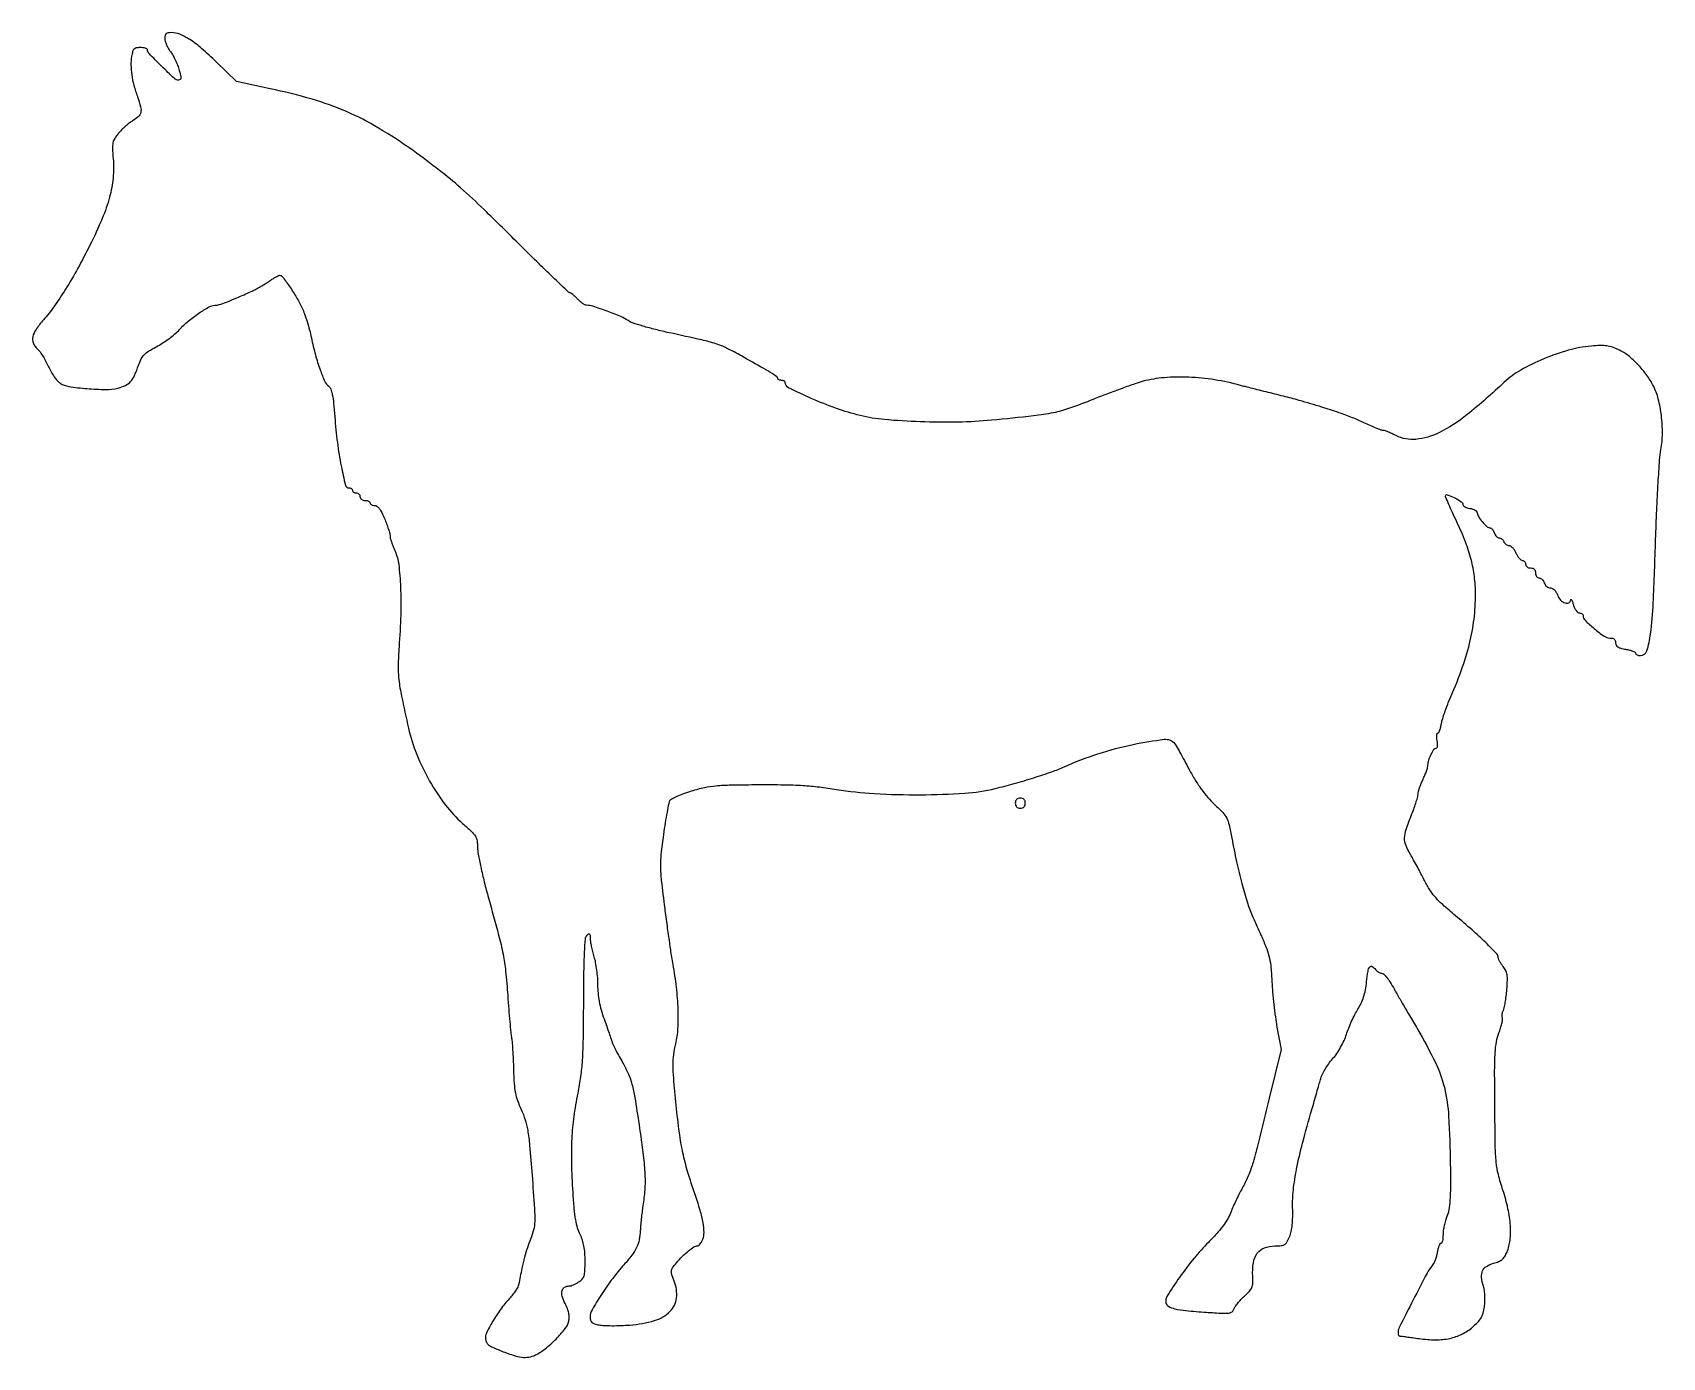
# Model space of a CAD drawing. Extents: x 0 to 652, y 0 to 530.
import ezdxf

# ---------------------------------------------------------------- set-up
doc = ezdxf.new("R2010")
doc.units = 0

msp = doc.modelspace()

# ---------------------------------------------------------------- linework, layer by layer
for points in [[(53, 527.634859, 0.067708), (53.149364, 526.536922, 0.031462), (53.620852, 525.175192, 0.030452), (54.304531, 523.785189, 0.037148), (55.113539, 522.582788, -0.036813), (56.019367, 521.238427, -0.017174), (56.999448, 519.378565, -0.016909), (57.898694, 517.34761, -0.022673), (58.565708, 515.447929, -0.008168), (59.281067, 512.922172, -0.072682), (59.412809, 511.777148, -0.232312), (59.119702, 511.223747, -0.158095), (58.429751, 511, -0.190529), (56.806079, 511.642018, -0.006218), (51.665695, 516.582047, -0.006142), (46.644248, 521.652409, -0.194464), (46, 523.246239, 0.2893), (45.816005, 523.537625, 0.046896), (45.157185, 523.778583, 0.039436), (44.230347, 523.945396, 0.024816), (43.130842, 524, 0.043471), (41.546063, 523.861956, 0.156429), (40.659104, 523.395543, 0.128871), (40.111734, 522.439557, 0.025707), (39.693713, 520.5, 0.042991), (39.429237, 516.977768, 0.033738), (39.729442, 513.158009, 0.02975), (40.604964, 508.954839, 0.019975), (42.077877, 504.272892, -0.021908), (43.302668, 500.326443, -0.116918), (43.357191, 498.086805, -0.158123), (42.394397, 496.41336, -0.050417), (40.050798, 494.689078, 0.031411), (38.751051, 493.806792, 0.015641), (37.216275, 492.538933, 0.015461), (35.702811, 491.121494, 0.021934), (34.454712, 489.763809, 0.033188), (32.920182, 487.67305, 0.090564), (32.231869, 485.980133, 0.062031), (32.05386, 483.804359, 0.009837), (32.319472, 479.521812, -0.043855), (32.273275, 471.872018, -0.042394), (30.899995, 464.257479, -0.034255), (27.94759, 455.6842, -0.015839), (23.010956, 444.971366, -0.010592), (18.195475, 435.826178, -0.012659), (13.262628, 427.429645, -0.013802), (8.560587, 420.316377, -0.030164), (4.494535, 415.205145, 0.03302), (1.475667, 411.365524, 0.100699), (0.191985, 408.325589, 0.150187), (0.448269, 405.753402, 0.110589), (2.116809, 403.404988, -0.052267), (3.08207, 402.334121, -0.017327), (4.26807, 400.579884, -0.017038), (5.456962, 398.530933, -0.018565), (6.467713, 396.462701, 0.025093), (7.499362, 394.419726, 0.023586), (8.750278, 392.446288, 0.024296), (10.026013, 390.804907, 0.071218), (11.100904, 389.863459, 0.107256), (14.545583, 388.553397, 0.016554), (21.850874, 387.697548, 0.019024), (29.338371, 387.356817, 0.059947), (34.325145, 387.91929, 0.056514), (37.212973, 388.957021, 0.095767), (39.253338, 390.504372, 0.075841), (40.865552, 392.967192, 0.024991), (42.468142, 397, -0.033357), (43.522441, 399.529045, -0.075732), (44.71082, 401.219134, -0.063407), (46.481655, 402.651558, -0.018036), (49.563618, 404.405675, 0.023689), (51.962597, 405.807196, 0.015808), (54.575314, 407.6244, 0.015933), (57.00233, 409.551927, 0.029879), (58.813186, 411.282725, -0.031796), (62.350025, 414.637385, -0.024278), (66.607978, 417.853203, -0.021649), (70.672115, 420.373074, -0.128633), (73.068662, 421, 0.079121), (74.641434, 421.250445, 0.012252), (77.625285, 422.307042, 0.010462), (81.748196, 423.981354, 0.003817), (87.515876, 426.517785, 0.017425), (88.938409, 427.216903, 0.00786), (90.755782, 428.227171, 0.007771), (92.643131, 429.354963, 0.010518), (94.310285, 430.435818, -0.008956), (95.814877, 431.417972, -0.012147), (97.209782, 432.246772, -0.009153), (98.393185, 432.883341, -0.119365), (98.874889, 433, -0.237868), (100.008583, 432.428315, -0.009085), (102.828605, 428.465769, -0.01664), (105.640051, 424.051088, -0.022574), (107.858446, 419.878481, -0.02463), (108.807905, 417.596375, -0.010648), (109.855156, 414.47509, -0.010507), (110.830653, 411.100596, -0.013709), (111.572612, 407.973751, 0.014375), (113.198092, 401.163834, 0.020319), (115.062502, 395.214524, 0.019658), (116.945573, 390.549174, 0.129843), (118.515799, 388.612106, -0.152026), (119.32478, 387.520287, -0.035173), (119.932465, 385.286593, -0.023591), (120.445546, 381.848395, -0.006742), (120.91675, 376.475719, 0.013097), (121.960941, 366.088398, 0.01773), (123.480948, 356.778424, 0.010891), (125.187264, 349.114721, 0.345304), (126.608922, 348, -0.070185), (127.140567, 347.925003, -0.085959), (127.591371, 347.70625, -0.100155), (127.89277, 347.381338, -0.137922), (128, 347, 0.148195), (128.115568, 346.618646, 0.098894), (128.440625, 346.29375, 0.082425), (128.926543, 346.074694, 0.064853), (129.5, 346, -0.099038), (130.072457, 345.885486, -0.097945), (130.559375, 345.559375, -0.097945), (130.885486, 345.072457, -0.099038), (131, 344.5, 0.130775), (131.153209, 343.924246, 0.10214), (131.583333, 343.4375, 0.08892), (132.230589, 343.111864, 0.072314), (133, 343, -0.048028), (133.765418, 342.926307, -0.068025), (134.4125, 342.70625, -0.088204), (134.848523, 342.381882, -0.191087), (135, 342, 0.176165), (135.138759, 341.618389, 0.09275), (135.533446, 341.29375, 0.072914), (136.121215, 341.073998, 0.053103), (136.815986, 341, -0.163343), (137.760428, 340.683007, -0.068567), (138.721098, 339.723927, -0.045977), (139.726615, 338.110857, -0.018153), (140.815986, 335.730674, -0.009818), (141.652159, 333.595686, -0.011494), (142.358446, 331.538168, -0.010498), (142.876761, 329.780015, -0.06652), (143, 328.857792, 0.066287), (143.118677, 327.966553, 0.01269), (143.586731, 326.398879, 0.013323), (144.232735, 324.585149, 0.011916), (144.997381, 322.738826, -0.074646), (146.466581, 317.377223, -0.019087), (147.190232, 308.38178, -0.017567), (147.26803, 297.226136, -0.011817), (146.608363, 284.5, 0.014142), (146.252897, 276.964699, 0.033676), (146.5244, 271.367659, 0.022958), (147.60837, 264.722735, 0.003768), (150.388651, 252, 0.040392), (153.689364, 241.457607, 0.033101), (158.829703, 230.825525, 0.033785), (165.16129, 221.246609, 0.049891), (172.033931, 213.888657, -0.009573), (175.615928, 210.624972, -0.065209), (177.121194, 208.772976, -0.10061), (177.792817, 206.942758, -0.037808), (178, 204.206751, 0.046431), (178.24246, 201.601381, 0.007048), (179.2805, 196.472272, 0.007844), (180.69018, 190.437236, 0.006717), (182.359147, 184.127632, -0.002638), (186.430038, 169.230176, -0.016729), (188.205223, 161.580307, -0.023092), (189.208471, 154.869, -0.007866), (190.059774, 145.049445, 0.002206), (190.466984, 139.641592, 0.002713), (190.896632, 134.5989, 0.002248), (191.299642, 130.365852, 0.019703), (191.560329, 128.5, -0.024591), (191.786592, 126.756378, -0.004276), (192.023255, 123.44375, -0.004637), (192.231833, 119.548514, -0.00414), (192.377408, 115.5, 0.009445), (192.638465, 109.896242, 0.031205), (193.109469, 106.231802, 0.039318), (193.965917, 103.122955, 0.022894), (195.449148, 99.547145, -0.033366), (197.04442, 95.461697, -0.035457), (198.043728, 91.281964, -0.018959), (198.809507, 85.2308, -0.002983), (199.792906, 73.265285, -0.001851), (200.759673, 59.923227, -0.023005), (200.874581, 54.846444, -0.05504), (200.419065, 51.450513, -0.036729), (199.195716, 47.718139, 0.017647), (197.9086, 44.244635, 0.015933), (196.820998, 40.569345, 0.011965), (195.737275, 35.980585, 0.004484), (194.430194, 29.5, -0.078912), (194.065721, 28.493876, -0.020567), (193.169766, 27.019912, -0.020381), (191.996276, 25.403861, -0.019561), (190.679662, 23.865658, 0.029444), (187.196955, 19.630244, 0.02436), (183.992245, 14.745199, 0.021022), (181.562282, 10.18785, 0.150215), (181.194284, 7.746554, 0.081094), (181.621938, 6.413445, 0.109781), (182.425669, 5.441495, 0.059679), (183.934888, 4.532824, 0.010392), (187, 3.229873, 0.014323), (192.178468, 1.324783, 0.048711), (195.678572, 0.518058, 0.072739), (198.449553, 0.562505, 0.071492), (201.109374, 1.396961, 0.057667), (205.013216, 3.855087, 0.02855), (209.366102, 7.78393, 0.026748), (213.066239, 11.95208, 0.114572), (214.485111, 14.932213, 0.058226), (214.640586, 16.483594, 0.047656), (214.454694, 18.141234, 0.040953), (213.914693, 19.95894, 0.025283), (213.002459, 21.99518, -0.047365), (211.845277, 24.917083, -0.129329), (211.789728, 27.121251, -0.202089), (212.781971, 28.479737, -0.136119), (214.657628, 29, 0.075284), (215.366195, 29.107296, 0.023524), (216.379415, 29.474409, 0.022917), (217.487808, 29.996865, 0.023439), (218.535183, 30.61501, 0.065203), (219.877694, 31.769549, 0.110766), (220.597164, 33.056759, 0.06236), (220.922374, 35.015992, 0.009983), (221, 38.903568, 0.017698), (220.884029, 42.178938, 0.029009), (220.527657, 44.930779, 0.033279), (219.907987, 47.324394, 0.037924), (218.995814, 49.50821, -0.049475), (217.986415, 52.090651, -0.027248), (217.248106, 55.403806, -0.018978), (216.672304, 59.919561, -0.006579), (216.175404, 66.469652, -0.009879), (215.667797, 78.32198, -0.018447), (215.800763, 87.92559, -0.020677), (216.6126, 96.717233, -0.017062), (218.182635, 106, 0.016552), (219.320316, 112.685048, 0.01835), (219.966389, 119.204875, 0.011783), (220.296547, 127.773643, 0.002721), (220.43386, 142.219188, -0.002406), (220.544047, 154.632928, -0.008955), (220.790999, 162.445742, -0.007663), (221.138946, 167.804994, -0.17816), (221.769188, 169.169188, -0.047976), (222.394872, 169.685082, -0.356529), (222.752199, 169.652361, -0.182341), (222.962419, 169.198548, -0.017168), (223.010824, 167.95, 0.037823), (223.112437, 166.682994, 0.011361), (223.455914, 164.777689, 0.011317), (223.939964, 162.650199, 0.012048), (224.510824, 160.591069, -0.02718), (225.082542, 158.256754, -0.013615), (225.562555, 155.255931, -0.013476), (225.891714, 152.11573, -0.019375), (226, 149.322289, 0.024398), (226.159349, 146.05862, 0.022765), (226.636234, 142.748745, 0.021569), (227.44348, 139.328036, 0.017398), (228.594341, 135.731219, -0.001405), (229.629935, 132.818978, -0.001643), (230.596107, 130.048581, -0.00145), (231.398563, 127.701023, -0.010018), (231.765746, 126.540546, 0.04066), (232.199851, 125.413575, 0.006012), (233.285897, 123.226903, 0.006744), (234.637939, 120.6705, 0.005755), (236.130384, 118.011632, -0.025715), (238.355206, 113.648783, -0.041083), (239.742, 109.703734, -0.023917), (240.882601, 104.301822, -0.00369), (242.5515, 93.471086, -0.004837), (244.243275, 81.093022, -0.019647), (244.902971, 73.518188, -0.029008), (244.84024, 67.495598, -0.022703), (244.097746, 61, 0.008037), (243.748031, 58.573507, 0.005598), (243.428104, 55.824746, 0.005648), (243.180445, 53.180213, 0.011631), (243.058268, 51.105517, -0.042854), (242.615139, 47.467763, -0.060027), (241.565315, 44.370334, -0.050851), (239.662785, 41.25541, -0.021769), (236.541454, 37.5, 0.023628), (232.038419, 32.041062, 0.017009), (227.522407, 25.55859, 0.012608), (223.759172, 19.410174, 0.131762), (223, 16.579344, 0.0638), (223.168712, 15.26253, 0.15085), (223.683891, 14.430296, 0.10855), (224.70666, 13.870487, 0.024781), (226.637017, 13.408318, 0.036228), (228.592956, 13.18631, 0.009612), (231.735723, 13.119131, 0.009699), (235.322761, 13.181003, 0.009843), (238.887017, 13.381987, 0.051599), (248.695187, 15.157863, 0.125386), (254.988075, 18.859321, 0.173355), (257.566863, 24.248194, 0.121504), (256.627508, 30.972929, -0.014351), (255.630543, 33.688016, -0.112833), (255.499325, 35.015946, -0.124853), (255.968767, 36.209802, -0.019113), (257.549892, 38.241662, -0.021137), (259.94255, 40.852748, -0.027063), (262.366324, 43.033393, -0.027569), (264.532794, 44.591229, -0.143035), (265.93248, 45, 0.177611), (266.432301, 45.18333, 0.049225), (267.023007, 45.793349, 0.043181), (267.601169, 46.666949, 0.033764), (268.07633, 47.700762, 0.097831), (268.534073, 50.39517, 0.036288), (268.151, 54.239992, 0.027931), (267.000901, 59.203389, 0.013002), (264.987058, 65.5, -0.010839), (261.998677, 74.706229, -0.021062), (260.086112, 82.193989, -0.019328), (258.713757, 90.221983, -0.007705), (257.429524, 101.315729, -0.002987), (256.415276, 112.08937, -0.020179), (256.160618, 117.442182, -0.03607), (256.418009, 121.401281, -0.024634), (257.253315, 125.833256, 0.045728), (258.124807, 131.836932, 0.021971), (258.193554, 139.625303, 0.020229), (257.529198, 148.400876, 0.017687), (256.14111, 157.5, -0.009826), (255.646381, 160.43301, -0.001595), (254.815652, 166.151504, -0.001759), (253.882775, 172.890589, -0.001547), (252.95563, 179.930652, -0.003559), (251.600674, 191.099032, -0.024047), (251.235941, 196.657141, -0.031342), (251.460896, 201.628407, -0.008542), (252.441029, 209.430652, -0.004143), (253.157926, 214.163247, -0.005732), (253.884762, 218.395254, -0.0037), (254.560674, 221.929748, -0.068907), (254.931991, 223, -0.15462), (255.631882, 223.709818, -0.015569), (257.793266, 224.765896, -0.018361), (260.516297, 225.874538, -0.013611), (263.59843, 226.905178, -0.021013), (268.687899, 228.223522, -0.029703), (273.314892, 228.93255, -0.01843), (279.394885, 229.272222, -0.003491), (290.5, 229.405178, -0.005168), (300.445273, 229.352026, -0.011426), (308.028687, 229.059694, -0.013722), (314.654374, 228.469632, -0.012222), (321.5, 227.5, 0.027272), (336.623479, 225.82022, 0.015419), (355.065886, 225.354443, 0.015138), (372.764614, 225.989385, 0.042603), (385, 227.854698, 0.009164), (392.54715, 229.820187, 0.007716), (400.465434, 232.170418, 0.007775), (407.612783, 234.53508, 0.021928), (412.5, 236.480908, -0.02728), (426.053659, 241.70999, -0.026777), (440.179799, 245.469701, -0.021324), (452.499068, 247.507593, -0.263401), (456.729031, 245.75, -0.035174), (457.315899, 244.876468, -0.002293), (458.823202, 242.223437, -0.003326), (460.58573, 239.038375, -0.002475), (462.490492, 235.5, 0.014974), (464.93078, 231.226303, 0.019701), (467.421822, 227.491062, 0.021511), (469.985846, 224.258532, 0.026825), (472.645919, 221.5, -0.015727), (475.94038, 218.231903, -0.071246), (477.499231, 216.028447, -0.062833), (478.470036, 213.351989, -0.010563), (479.562373, 208, 0.008615), (481.454514, 198.541399, 0.01094), (483.541613, 189.883434, 0.012063), (485.686117, 182.496717, 0.027264), (487.743577, 177.050266, 0.0001), (488.779746, 174.704235, 0.000087), (489.867136, 172.24473, 0.000088), (490.85258, 170.017915, 0.000257), (491.532222, 168.484984, -0.014306), (493.49079, 163.709723, -0.034648), (494.585326, 160.059812, -0.032585), (495.201865, 156.16337, -0.011391), (495.59327, 150.5, 0.010375), (495.868074, 146.402724, 0.006035), (496.3591, 141.498379, 0.006031), (496.969952, 136.594255, 0.010131), (497.615778, 132.494481), (499.222, 123.488962), (494.5271, 103.994481, -0.001468), (490.24073, 86.423179, -0.011758), (488.052342, 78.382244, -0.025223), (486.235375, 73.24038, -0.030176), (483.999362, 68.616679, 0.010279), (482.757084, 66.288854, 0.006389), (481.391286, 63.510407, 0.006408), (480.113377, 60.733427, 0.011515), (479.147161, 58.418749, -0.039857), (477.842353, 55.731903, -0.026908), (475.95833, 52.89085, -0.022868), (473.446911, 49.817338, -0.013987), (470.224518, 46.418749, 0.025006), (464.447787, 40.050918, 0.018069), (458.641244, 32.422753, 0.011606), (453.727451, 25.104221, 0.19191), (453.18619, 22.272514, 0.22286), (454.215751, 20.857168, 0.068426), (456.746366, 19.885208, 0.033809), (461.233282, 19.149705, 0.006707), (469.34802, 18.487138, 0.003595), (475.821396, 18.09265, 0.041788), (478.355746, 18.168328, 0.131686), (479.657611, 18.681143, 0.157882), (480.419977, 19.747868, -0.072612), (480.892122, 20.719569, -0.019858), (481.908336, 22.09309, -0.019641), (483.198261, 23.575833, -0.019315), (484.607506, 24.961401, 0.022487), (486.610291, 26.955669, 0.086578), (487.554375, 28.429098, 0.088751), (487.931749, 30.116093, 0.02433), (487.916388, 32.851107, -0.051449), (488.18046, 38.287077, -0.119304), (489.718519, 42.041261, -0.145292), (492.563089, 44.230376, -0.092096), (496.706014, 45, 0.020618), (499.348418, 45.109008, 0.117844), (500.672968, 45.543642, 0.12957), (501.595124, 46.511119, 0.02699), (502.623695, 48.6418, 0.045755), (503.286723, 50.752753, 0.026734), (503.708007, 53.372759, 0.022141), (503.904448, 56.552484, 0.012733), (503.873586, 60.3918, -0.036821), (504.150889, 67.30228, -0.020056), (505.452583, 75.69776, -0.015597), (507.842269, 86.132963, -0.007282), (511.554323, 99.5, 0.001139), (512.53092, 102.856208, 0.001035), (513.523938, 106.325, 0.001035), (514.399215, 109.43106, 0.003345), (514.962718, 111.5, -0.046653), (515.637968, 113.335815, -0.021756), (516.830636, 115.576132, -0.021334), (518.296032, 117.835552, -0.027899), (519.832009, 119.759172, 0.031446), (521.479379, 121.852559, 0.022245), (523.067103, 124.388554, 0.022173), (524.430534, 127.068986, 0.030222), (525.400104, 129.60033, -0.018646), (526.277399, 132.059649, -0.012022), (527.466833, 134.841977, -0.012087), (528.763136, 137.510536, -0.022205), (529.964895, 139.605698, 0.031737), (531.2742, 141.992583, 0.031967), (532.267307, 144.520311, 0.02974), (532.98431, 147.316863, 0.021212), (533.464654, 150.514539, -0.011105), (534.025391, 154.840837, -0.116961), (534.688803, 156.482877, -0.391873), (535.625002, 156.679493, -0.084731), (537, 155.5, 0.040363), (537.560343, 154.926054, 0.038694), (538.213199, 154.440625, 0.041251), (538.857666, 154.105475, 0.099602), (539.381898, 154, -0.185062), (540.287588, 153.652895, -0.041725), (541.438873, 152.430451, -0.030174), (542.829975, 150.447271, -0.011163), (544.553048, 147.5, 0.004867), (545.316787, 146.155064, 0.000277), (547.714158, 142.032681, 0.000424), (550.574798, 137.129527, 0.000311), (553.755384, 131.69636, -0.019276), (560.927155, 118.305251, -0.053824), (564.531972, 108.29321, -0.045441), (566.232304, 96.828307, -0.010778), (566.906368, 77.5, -0.003911), (566.955098, 68.614607, -0.015565), (566.772711, 63.166536, -0.025287), (566.344794, 59.467004, -0.058316), (565.566287, 56.782119, 0.027909), (564.966159, 55.101189, 0.018588), (564.460097, 53.118805, 0.018737), (564.111857, 51.152659, 0.034471), (564, 49.532119, -0.023222), (563.937096, 48.178461, -0.037119), (563.744685, 47.03756, -0.042861), (563.467474, 46.220113, -0.297917), (563.130842, 46, 0.267704), (562.758278, 45.785127, 0.035562), (562.344246, 44.935442, 0.033409), (561.962016, 43.764526, 0.021969), (561.673586, 42.375972, -0.027495), (561.343206, 40.869227, -0.024115), (560.837681, 39.338873, -0.024852), (560.245008, 38.000808, -0.063909), (559.653792, 37.125972, 0.060017), (557.604232, 34.143311, 0.002936), (552.102719, 23.47956, 0.001746), (546.487473, 12.340572, 0.11638), (546, 10.27462, 0.056761), (546.055691, 9.78563, 0.074723), (546.220312, 9.368601, 0.092535), (546.463793, 9.085148, 0.163987), (546.75, 8.980191, -0.025579), (547.279225, 8.939066, -0.00089), (549.325559, 8.670535, -0.001658), (551.741811, 8.340926, -0.001158), (554.464668, 7.953858, 0.034236), (561.070962, 7.456927, 0.054986), (566.684911, 8.03851, 0.062123), (571.527097, 9.736005, 0.061749), (575.814827, 12.573494, 0.024486), (577.917237, 14.559394, 0.057942), (579.217532, 16.272792, 0.062854), (580.02881, 18.150293, 0.033383), (580.571579, 20.628754, 0.028309), (580.761176, 22.678216, 0.021411), (580.744974, 24.938207, 0.021807), (580.541516, 27.105747, 0.038493), (580.159749, 28.861141, -0.046021), (579.421979, 32.517223, -0.130852), (579.815006, 35.064517, -0.153385), (581.361083, 36.835473, -0.071537), (584.190265, 38.051233, 0.033548), (586.22774, 38.749354, 0.074191), (587.629456, 39.599685, 0.078758), (588.67115, 40.786879, 0.041835), (589.575642, 42.526794, 0.072282), (590.80097, 47.296379, 0.043226), (590.922704, 53.160718, 0.037363), (589.972183, 59.889446, 0.026145), (587.948501, 67.278955, -0.017356), (586.114534, 73.541632, -0.03854), (585.258569, 78.436338, -0.020058), (584.890034, 85.013884, -0.001939), (584.698501, 101, -0.002065), (584.642046, 115.216105, -0.014164), (584.84131, 122.209673, -0.029275), (585.353554, 126.630951, -0.05111), (586.357812, 130.176563, 0.01696), (587.034485, 132.064089, 0.02086), (587.531041, 133.868146, 0.019795), (587.819819, 135.391917, 0.123307), (587.74294, 136.176563, -0.076485), (587.622376, 136.802211, -0.040451), (587.656557, 137.593648, -0.039066), (587.825105, 138.416195, -0.048475), (588.112639, 139.142239, 0.066839), (588.47178, 140.155991, 0.010282), (588.868725, 142.260454, 0.011325), (589.231831, 144.778426, 0.009617), (589.503623, 147.451315, 0.011366), (589.724737, 151.171089, 0.048829), (589.589761, 153.383328, 0.074321), (589.06444, 155.041029, 0.052865), (588.026112, 156.693934, -0.021206), (587.250564, 157.770885, -0.023336), (586.59517, 158.876644, -0.023584), (586.128108, 159.865616, -0.098835), (586, 160.507379, 0.196404), (585.431845, 161.897982, 0.006427), (581.080985, 166.221118, 0.011225), (575.603859, 171.291964, 0.00699), (568.96929, 177, -0.009243), (563.861802, 181.434418, -0.029992), (560.715858, 184.631301, -0.039101), (558.439596, 187.693425, -0.026342), (556.318324, 191.5, 0.005656), (555.170831, 193.775629, 0.003228), (553.735791, 196.5, 0.003223), (552.256125, 199.223304, 0.005336), (550.968165, 201.5, -0.03558), (549.12703, 205.2693, -0.105307), (548.632802, 208.090906, -0.073602), (549.249926, 211.418371, -0.011641), (551.557694, 217.670555, 0.008821), (552.495255, 220.167158, 0.010356), (553.29254, 222.56591, 0.009375), (553.884125, 224.612202, 0.061109), (554.033931, 225.670555, -0.061057), (554.170016, 226.632694, -0.015705), (554.625461, 228.137601, -0.015751), (555.257913, 229.834386, -0.015426), (556, 231.5, 0.014379), (556.742102, 233.156314, 0.015122), (557.374539, 234.825241, 0.014915), (557.832239, 236.293626, 0.063186), (557.966069, 237.202947, -0.07113), (558.290596, 239.189362, -0.037601), (559.216632, 241.513727, -0.033407), (560.359136, 243.50414, -0.250799), (561.285515, 244, 0.297744), (561.615605, 244.215686, 0.073218), (561.795208, 244.872094, 0.050916), (561.813719, 245.838145, 0.028711), (561.65, 247, -0.025664), (561.480785, 248.150134, -0.04402), (561.474221, 249.11875, -0.058938), (561.610445, 249.794417, -0.324222), (561.894158, 250, 0.26637), (562.255663, 250.207296, 0.036163), (562.656055, 251.021159, 0.033778), (563.025002, 252.144357, 0.022246), (563.302439, 253.476285, -0.029576), (563.688891, 255.204372, -0.010468), (564.438644, 257.627439, -0.010347), (565.375243, 260.260852, -0.01198), (566.3782, 262.726285, 0.015019), (571.371886, 275.218522, 0.026807), (574.605444, 285.797217, 0.030792), (576.396597, 295.558208, 0.030468), (576.983852, 305.5, 0.030356), (576.542227, 312.544355, 0.032357), (575.250985, 319.331689, 0.02945), (572.967556, 326.421749, 0.018607), (569.520982, 334.402584, -0.003553), (567.788582, 338.103848, -0.005269), (566.328038, 341.373331, -0.002487), (565.131331, 344.167818, -0.100243), (565, 344.816301, -0.519473), (565.685065, 345.297748, -0.029979), (568.469367, 344.102266, -0.025966), (571.304964, 342.488405, -0.248415), (571.967435, 341.316422, 0.196372), (572.177574, 340.83988, 0.068098), (572.795735, 340.387572, 0.055031), (573.689674, 340.024547, 0.040243), (574.741449, 339.816422, -0.04997), (575.909557, 339.561617, -0.073814), (576.847065, 339.094806, -0.086994), (577.498429, 338.446687, -0.107104), (577.832263, 337.659187, 0.097178), (578.497355, 336.0003, 0.039634), (579.982808, 334.063544, 0.037754), (581.674955, 332.449375, 0.17329), (582.932612, 332, -0.170109), (583.335507, 331.858844, -0.058089), (583.777735, 331.4125, -0.0497), (584.188321, 330.765398, -0.039709), (584.5, 330, 0.056307), (584.841396, 329.235166, 0.060844), (585.337712, 328.5875, 0.06865), (585.906273, 328.147773, 0.131049), (586.460399, 328, -0.100604), (587.010177, 327.88825, -0.066827), (587.565704, 327.559375, -0.063513), (588.042546, 327.073452, -0.070794), (588.361626, 326.5, 0.076905), (588.68988, 325.92658, 0.06494), (589.19337, 325.440625, 0.066785), (589.788392, 325.111993, 0.093077), (590.384797, 325, -0.156425), (591.033418, 324.791989, -0.050939), (591.797221, 324.11875, -0.04498), (592.545366, 323.148073, -0.037525), (593.160294, 322, 0.032608), (593.760927, 320.851658, 0.040997), (594.467061, 319.88125, 0.045954), (595.170969, 319.201487, 0.170655), (595.744111, 319, -0.118687), (596.22313, 318.884669, -0.10064), (596.631083, 318.559375, -0.092371), (596.905015, 318.072888, -0.082338), (597, 317.5, 0.130775), (597.153209, 316.924246, 0.10214), (597.583333, 316.4375, 0.08892), (598.230589, 316.111864, 0.072314), (599, 316, -0.072254), (599.873159, 315.873159, -0.124864), (600.5, 315.5, -0.124864), (600.873159, 314.873159, -0.072254), (601, 314, 0.069923), (601.107421, 313.235624, 0.085796), (601.42083, 312.5875, 0.100111), (601.886303, 312.154169, 0.138398), (602.432612, 312, -0.122947), (603.027698, 311.851427, -0.069989), (603.63086, 311.4125, -0.063046), (604.150468, 310.764714, -0.06077), (604.5, 310, 0.07721), (604.880106, 309.235586, 0.068736), (605.487279, 308.5875, 0.071516), (606.220729, 308.149905, 0.099109), (606.969563, 308, -0.12173), (607.802338, 307.794202, -0.080464), (608.593622, 307.198736, -0.065349), (609.29274, 306.249051, -0.042185), (609.850155, 305, 0.10884), (611.002511, 303.129942, 0.120425), (612.79684, 301.999941, 0.199512), (614.328815, 302.109712, 0.264252), (615.090188, 303.25, -0.479874), (615.22834, 303.345315, -0.20398), (615.42954, 303.178125, -0.036833), (615.750796, 302.42121, -0.011666), (616.11878, 301.25, 0.039244), (616.586316, 300.006156, 0.050051), (617.213754, 298.954687, 0.058972), (617.897386, 298.229391, 0.176075), (618.528592, 298, -0.068955), (619.090979, 297.922071, -0.085185), (619.567774, 297.694484, -0.099932), (619.886578, 297.356558, -0.140179), (620, 296.959945, 0.200235), (620.786923, 295.073726, 0.020372), (624.445734, 291.735759, 0.022181), (628.375943, 288.720105, 0.153726), (630.662767, 288, -0.051849), (631.725785, 287.889469, -0.120192), (632.444416, 287.545474, -0.140229), (632.857384, 286.950144, -0.082142), (633, 286.087898, 0.119209), (633.229106, 285.140615, 0.131234), (633.861342, 284.442016, 0.079438), (635.037006, 283.923046, 0.022452), (637, 283.5, -0.020833), (638.532678, 283.174879, -0.031813), (639.825, 282.754789, -0.032949), (640.768851, 282.306089, -0.271692), (641, 281.912102, 0.202522), (641.147223, 281.563536, 0.084261), (641.576178, 281.26793, 0.064389), (642.210625, 281.067027, 0.044547), (642.961456, 281, 0.327569), (645.462251, 282.835295, 0.043875), (646.955332, 289.611118, 0.021274), (648.038565, 302.080634, 0.003102), (649.002636, 327.5, -0.003106), (649.442886, 339.105512, -0.003754), (650.005556, 349.992837, -0.003196), (650.606333, 359.147023, -0.025494), (651.125256, 363.347957, 0.041892), (651.704124, 369.752123, 0.031248), (651.306512, 376.836542, 0.031887), (650.0696, 383.546498, 0.057545), (648.097506, 388.769833, 0.039119), (645.375123, 393.168887, 0.032606), (641.842928, 397.383317, 0.033694), (637.989711, 400.906508, 0.058546), (634.313927, 403.192469, 0.028323), (631.721547, 404.236252, 0.047981), (629.445057, 404.769893, 0.040598), (626.857692, 404.907712, 0.014754), (623.186973, 404.69663, 0.046532), (614.192193, 403.060388, 0.030601), (604.244774, 399.607275, 0.03091), (595.056971, 395.088267, 0.059123), (588.457041, 390.204899, -0.018673), (573.655171, 377.280709, -0.055671), (562.338803, 370.039899, -0.089404), (553.154479, 367.402423, -0.144252), (545.216002, 368.889804, 0.010297), (543.548227, 369.697799, 0.012639), (541.957829, 370.38013, 0.011123), (540.603602, 370.886402, 0.084076), (539.932805, 371, -0.090231), (539.200778, 371.133187, -0.006216), (537.234392, 371.901267, -0.008698), (534.903224, 372.892945, -0.006421), (532.357216, 374.068145, 0.017224), (527.797825, 376.054367, 0.011009), (522.376749, 378.060166, 0.008533), (515.541946, 380.289529, 0.00384), (506.5, 382.993189, 0.006586), (504.821479, 383.457188, 0.001397), (501.884375, 384.218845, 0.001462), (498.474226, 385.082397, 0.001388), (495, 385.941134, -0.001095), (491.489063, 386.806758, -0.001082), (487.96875, 387.69097, -0.001061), (484.890414, 388.478215, -0.004185), (483, 388.982856, 0.028059), (472.703582, 391.211181, 0.028835), (462.315909, 392.246836, 0.030501), (452.554593, 392.058747, 0.04568), (444.158635, 390.604153, 0.01626), (440.830597, 389.591568, 0.004484), (435.667822, 387.783614, 0.004525), (429.853022, 385.628946, 0.004717), (424.158635, 383.398343, -0.010884), (414.721931, 379.835389, -0.034146), (408.196277, 378.022437, -0.023344), (400.318854, 376.783156, -0.00308), (383.5, 375.041204, -0.019831), (370.171151, 374.275446, -0.013416), (354.950614, 374.413927, -0.013223), (340.705995, 375.30355, -0.038415), (330.981283, 376.928923, -0.024658), (321.504046, 379.774663, -0.018643), (311.405839, 383.788048, -0.010402), (302.331532, 388.019963, -0.285827), (301, 390.158929, 0.173418), (300.885239, 390.479858, 0.093502), (300.559375, 390.752935, 0.07383), (300.073842, 390.937711, 0.054114), (299.5, 391, -0.048), (298.925479, 391.055281, -0.067632), (298.438768, 391.220312, -0.087379), (298.109523, 391.463553, -0.190186), (297.993677, 391.75, 0.238351), (297.624713, 392.464984, 0.017774), (295.747801, 393.724072, 0.009831), (292.246909, 395.802074, 0.000915), (283.5, 400.742876, 0.013173), (277.594395, 403.86264, 0.037214), (273.274135, 405.614663, 0.022296), (267.695313, 407.136396, 0.002418), (254.664108, 410.007653, -0.008264), (249.123344, 411.296593, -0.010614), (244.075617, 412.673608, -0.00925), (239.935154, 413.981882, -0.073691), (238.153857, 414.890444, 0.056324), (235.321648, 416.460739, 0.010483), (229.773719, 418.630168, 0.009192), (224.135586, 420.582851, 0.078919), (221.509158, 421, -0.128285), (220.913652, 421.155345, -0.027172), (219.999624, 421.734375, -0.026772), (218.984312, 422.542976, -0.022636), (218, 423.5, 0.014977), (217.044969, 424.457436, 0.019884), (216.117794, 425.265625, 0.017576), (215.312174, 425.86799, 0.152895), (214.890564, 426, -0.192846), (214.371692, 426.207854, -0.000534), (208.826373, 431.51118, -0.003061), (202.582873, 437.568757, -0.001892), (195.314878, 444.761463, 0.003113), (180.587625, 459.265146, 0.012065), (171.189419, 467.974859, 0.016025), (162.78143, 474.931517, 0.009146), (152.212511, 482.814984, 0.021366), (138.411819, 491.854013, 0.032109), (125.604503, 498.407125, 0.031334), (111.831813, 503.373712, 0.019105), (95.052355, 507.573284), (81.60471, 510.397913), (73.552355, 518.262308, 0.014645), (67.698089, 523.654138, 0.034385), (62.954495, 527.232404, 0.047087), (58.971275, 529.323473, 0.097638), (55.539838, 530, 0.043599), (54.264173, 529.888553, 0.144879), (53.518466, 529.517196, 0.154641), (53.122965, 528.816969, 0.051871)], [(393, 222, 0.072254), (393.126841, 221.126841, 0.124864), (393.5, 220.5, 0.124864), (394.126841, 220.126841, 0.072254), (395, 220, 0.072254), (395.873159, 220.126841, 0.124864), (396.5, 220.5, 0.124864), (396.873159, 221.126841, 0.072254), (397, 222, 0.072254), (396.873159, 222.873159, 0.124864), (396.5, 223.5, 0.124864), (395.873159, 223.873159, 0.072254), (395, 224, 0.072254), (394.126841, 223.873159, 0.124864), (393.5, 223.5, 0.124864), (393.126841, 222.873159, 0.072254)]]:
    msp.add_lwpolyline(points, format="xyb", close=True)

doc.saveas('drawing.dxf')
